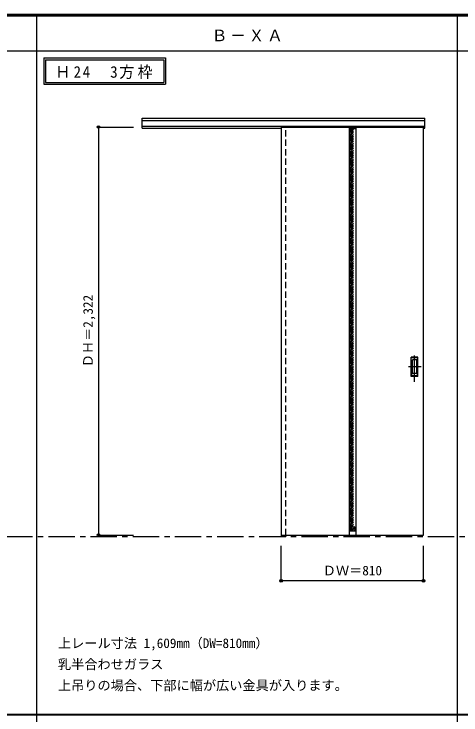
# Model space of a CAD drawing. Units: millimetres, scale not verified. Extents: x -6000 to 5700, y -4307 to 4260.
# Drawn here: x -3046 to -502, y 186 to 4175 of the extents above; entities that cross this region are included whole.
import ezdxf
from ezdxf.enums import TextEntityAlignment as Align

# ---------------------------------------------------------------- set-up
doc = ezdxf.new("R2010")
doc.units = ezdxf.units.MM
doc.header["$LTSCALE"] = 30
doc.header["$PDMODE"] = 32
doc.header["$PDSIZE"] = 15
doc.linetypes.add('CHAIN1', pattern=[8, 5, -1, 1, -1])
doc.linetypes.add('DASHED1', pattern=[1.8, 1.2, -0.6])
for name, color, linetype in [('0-0_補助線', 7, 'CHAIN1'), ('0-2_扉', 3, 'Continuous'), ('0-3_仕上げ', 7, 'Continuous'), ('0-4_枠', 3, 'Continuous'), ('0-6_引手', 7, 'Continuous'), ('0-A_文字', 7, 'Continuous'), ('0-B_寸法', 7, 'Continuous'), ('0-C_ハッチ', 4, 'DASHED1'), ('F-1_枠', 6, 'Continuous')]:
    doc.layers.add(name, color=color, linetype=linetype)
doc.styles.add('ＭＳ ゴシック', font='')
doc.styles.get('ＭＳ ゴシック').set_extended_font_data('MS Gothic')

msp = doc.modelspace()

# ---------------------------------------------------------------- linework, layer by layer
at = {"layer": '0-0_補助線'}
msp.add_line((-5490, 1201), (1678, 1201), dxfattribs=at)
at = {"layer": '0-2_扉', "color": 4, "linetype": 'DASHED1'}
msp.add_line((-1525, 3532), (-1525, 3528), dxfattribs=at)
at = {"layer": '0-2_扉'}
msp.add_line((-1525, 3532), (-715, 3532), dxfattribs=at)
msp.add_lwpolyline([(-1525, 3532), (-1525, 1210), (-715, 1210), (-715, 3532)], dxfattribs=at)
at = {"layer": '0-3_仕上げ', "color": 3}
for p, q in [((-1139, 3532), (-1139, 1210)), ((-1101, 3532), (-1101, 1210))]:
    msp.add_line(p, q, dxfattribs=at)
at = {"layer": '0-3_仕上げ'}
for p, q in [((-1139, 3524), (-1101, 3524)), ((-1139, 1234), (-1101, 1234))]:
    msp.add_line(p, q, dxfattribs=at)
at = {"layer": '0-4_枠'}
for p, q in [((-2316, 3582), (-707, 3582)), ((-2316, 3525), (-2316, 3582)), ((-2316, 3569), (-707, 3569)), ((-2316, 3537), (-707, 3537)), ((-2316, 3525), (-1525, 3525)), ((-1526, 3537), (-1526, 1201)), ((-1498, 3532), (-1498, 3537)), ((-1526, 1201), (-1498, 1201)), ((-1498, 1210), (-1498, 1201))]:
    msp.add_line(p, q, dxfattribs=at)
at = {"layer": '0-4_枠', "color": 4, "linetype": 'DASHED1'}
msp.add_line((-1498, 1210), (-1498, 3532), dxfattribs=at)
at = {"layer": '0-4_枠'}
msp.add_lwpolyline([(-715, 3525), (-707, 3525), (-707, 3582)], dxfattribs=at)
at = {"layer": '0-6_引手', "linetype": 'CHAIN1'}
for p, q in [((-766, 2082.27), (-766, 2253.12)), ((-727.93, 2167.5), (-800.44, 2167.5))]:
    msp.add_line(p, q, dxfattribs=at)
at = {"layer": '0-6_引手'}
for p, q in [((-747, 2222.5), (-785, 2222.5)), ((-785, 2112.5), (-785, 2222.5)), ((-753.5, 2206.5), (-778.5, 2206.5)), ((-778.5, 2128.5), (-778.5, 2206.5)), ((-753.5, 2128.5), (-753.5, 2206.5)), ((-747, 2112.5), (-747, 2222.5)), ((-753.5, 2128.5), (-778.5, 2128.5)), ((-747, 2112.5), (-785, 2112.5))]:
    msp.add_line(p, q, dxfattribs=at)
at = {"layer": '0-6_引手', "linetype": 'DASHED1'}
for p, q in [((-782, 2116.5), (-782, 2218.5)), ((-750, 2116.5), (-782, 2116.5))]:
    msp.add_line(p, q, dxfattribs=at)
msp.add_lwpolyline([(-750, 2116.5), (-750, 2218.5), (-782, 2218.5)], dxfattribs=at)
at = {"layer": '0-A_文字'}
for p, q in [((-2876, 3925), (-2876, 3775)), ((-2866, 3915), (-2193.38, 3915)), ((-2866, 3915), (-2866, 3785)), ((-2193.38, 3915), (-2193.38, 3785)), ((-2876, 3775), (-2183.38, 3775)), ((-2866, 3785), (-2193.38, 3785))]:
    msp.add_line(p, q, dxfattribs=at)
msp.add_lwpolyline([(-2876, 3925), (-2183.38, 3925), (-2183.38, 3775)], dxfattribs=at)
at = {"layer": '0-B_寸法', "color": 4}
for p, q in [((-2566, 3532), (-2366, 3532)), ((-1525, 949), (-1525, 1149)), ((-715, 949), (-715, 1149)), ((-715, 949), (-1525, 949))]:
    msp.add_line(p, q, dxfattribs=at)
msp.add_lwpolyline([(-2566, 3532), (-2566, 1210), (-2366, 1210)], dxfattribs=at)
at = {"layer": '0-B_寸法'}
for p in [(-2566, 3532), (-2566, 1210), (-1525, 949), (-715, 949)]:
    msp.add_point(p, dxfattribs=at)
at = {"layer": '0-C_ハッチ'}
for p, q in [((-1139, 3514.3), (-1129.3, 3524)), ((-1139, 3494.5), (-1109.5, 3524)), ((-1139, 3504.4), (-1119.4, 3524)), ((-1139, 3484.6), (-1101, 3522.6)), ((-1139, 3474.7), (-1101, 3512.7)), ((-1139, 3464.8), (-1101, 3502.8)), ((-1139, 3454.9), (-1101, 3492.9)), ((-1139, 3445), (-1101, 3483)), ((-1139, 3435.1), (-1101, 3473.1)), ((-1139, 3425.2), (-1101, 3463.2)), ((-1139, 3415.3), (-1101, 3453.3)), ((-1139, 3405.41), (-1101, 3443.41)), ((-1139, 3395.51), (-1101, 3433.51)), ((-1139, 3385.61), (-1101, 3423.61)), ((-1139, 3375.71), (-1101, 3413.71)), ((-1139, 3365.81), (-1101, 3403.81)), ((-1139, 3355.91), (-1101, 3393.91)), ((-1139, 3346.01), (-1101, 3384.01)), ((-1139, 3336.11), (-1101, 3374.11)), ((-1139, 3326.21), (-1101, 3364.21)), ((-1139, 3316.31), (-1101, 3354.31)), ((-1139, 3306.41), (-1101, 3344.41)), ((-1139, 3296.51), (-1101, 3334.51)), ((-1139, 3286.61), (-1101, 3324.61)), ((-1139, 3276.71), (-1101, 3314.71)), ((-1139, 3266.81), (-1101, 3304.81)), ((-1139, 3256.91), (-1101, 3294.91)), ((-1139, 3247.01), (-1101, 3285.01)), ((-1139, 3237.11), (-1101, 3275.11)), ((-1139, 3227.21), (-1101, 3265.21)), ((-1139, 3217.31), (-1101, 3255.31)), ((-1139, 3207.42), (-1101, 3245.42)), ((-1139, 3197.52), (-1101, 3235.52)), ((-1139, 3187.62), (-1101, 3225.62)), ((-1139, 3177.72), (-1101, 3215.72)), ((-1139, 3167.82), (-1101, 3205.82)), ((-1139, 3157.92), (-1101, 3195.92)), ((-1139, 3148.02), (-1101, 3186.02)), ((-1139, 3138.12), (-1101, 3176.12)), ((-1139, 3128.22), (-1101, 3166.22)), ((-1139, 3118.32), (-1101, 3156.32)), ((-1139, 3108.42), (-1101, 3146.42)), ((-1139, 3098.52), (-1101, 3136.52)), ((-1139, 3088.62), (-1101, 3126.62)), ((-1139, 3078.72), (-1101, 3116.72)), ((-1139, 3068.82), (-1101, 3106.82)), ((-1139, 3058.92), (-1101, 3096.92)), ((-1139, 3049.02), (-1101, 3087.02)), ((-1139, 3039.12), (-1101, 3077.12)), ((-1139, 3029.22), (-1101, 3067.22)), ((-1139, 3019.32), (-1101, 3057.32)), ((-1139, 3009.43), (-1101, 3047.43)), ((-1139, 2999.53), (-1101, 3037.53)), ((-1139, 2989.63), (-1101, 3027.63)), ((-1139, 2979.73), (-1101, 3017.73)), ((-1139, 2969.83), (-1101, 3007.83)), ((-1139, 2959.93), (-1101, 2997.93)), ((-1139, 2950.03), (-1101, 2988.03)), ((-1139, 2940.13), (-1101, 2978.13)), ((-1139, 2930.23), (-1101, 2968.23)), ((-1139, 2920.33), (-1101, 2958.33)), ((-1139, 2910.43), (-1101, 2948.43)), ((-1139, 2900.53), (-1101, 2938.53)), ((-1139, 2890.63), (-1101, 2928.63)), ((-1139, 2880.73), (-1101, 2918.73)), ((-1139, 2870.83), (-1101, 2908.83)), ((-1139, 2860.93), (-1101, 2898.93)), ((-1139, 2851.03), (-1101, 2889.03)), ((-1139, 2841.13), (-1101, 2879.13)), ((-1139, 2831.23), (-1101, 2869.23)), ((-1139, 2821.33), (-1101, 2859.33)), ((-1139, 2811.44), (-1101, 2849.44)), ((-1139, 2801.54), (-1101, 2839.54)), ((-1139, 2791.64), (-1101, 2829.64)), ((-1139, 2781.74), (-1101, 2819.74)), ((-1139, 2771.84), (-1101, 2809.84)), ((-1139, 2761.94), (-1101, 2799.94)), ((-1139, 2752.04), (-1101, 2790.04)), ((-1139, 2742.14), (-1101, 2780.14)), ((-1139, 2732.24), (-1101, 2770.24)), ((-1139, 2722.34), (-1101, 2760.34)), ((-1139, 2712.44), (-1101, 2750.44)), ((-1139, 2702.54), (-1101, 2740.54)), ((-1139, 2692.64), (-1101, 2730.64)), ((-1139, 2682.74), (-1101, 2720.74)), ((-1139, 2672.84), (-1101, 2710.84)), ((-1139, 2662.94), (-1101, 2700.94)), ((-1139, 2653.04), (-1101, 2691.04)), ((-1139, 2643.14), (-1101, 2681.14)), ((-1139, 2633.24), (-1101, 2671.24)), ((-1139, 2623.34), (-1101, 2661.34)), ((-1139, 2613.45), (-1101, 2651.45)), ((-1139, 2603.55), (-1101, 2641.55)), ((-1139, 2593.65), (-1101, 2631.65)), ((-1139, 2583.75), (-1101, 2621.75)), ((-1139, 2573.85), (-1101, 2611.85)), ((-1139, 2563.95), (-1101, 2601.95)), ((-1139, 2554.05), (-1101, 2592.05)), ((-1139, 2544.15), (-1101, 2582.15)), ((-1139, 2534.25), (-1101, 2572.25)), ((-1139, 2524.35), (-1101, 2562.35)), ((-1139, 2514.45), (-1101, 2552.45)), ((-1139, 2504.55), (-1101, 2542.55)), ((-1139, 2494.65), (-1101, 2532.65)), ((-1139, 2484.75), (-1101, 2522.75)), ((-1139, 2474.85), (-1101, 2512.85)), ((-1139, 2464.95), (-1101, 2502.95)), ((-1139, 2455.05), (-1101, 2493.05)), ((-1139, 2445.15), (-1101, 2483.15)), ((-1139, 2435.25), (-1101, 2473.25)), ((-1139, 2425.36), (-1101, 2463.36)), ((-1139, 2415.46), (-1101, 2453.46)), ((-1139, 2405.56), (-1101, 2443.56)), ((-1139, 2395.66), (-1101, 2433.66)), ((-1139, 2385.76), (-1101, 2423.76)), ((-1139, 2375.86), (-1101, 2413.86)), ((-1139, 2365.96), (-1101, 2403.96)), ((-1139, 2356.06), (-1101, 2394.06)), ((-1139, 2346.16), (-1101, 2384.16)), ((-1139, 2336.26), (-1101, 2374.26)), ((-1139, 2326.36), (-1101, 2364.36)), ((-1139, 2316.46), (-1101, 2354.46)), ((-1139, 2306.56), (-1101, 2344.56)), ((-1139, 2296.66), (-1101, 2334.66)), ((-1139, 2286.76), (-1101, 2324.76)), ((-1139, 2276.86), (-1101, 2314.86)), ((-1139, 2266.96), (-1101, 2304.96)), ((-1139, 2257.06), (-1101, 2295.06)), ((-1139, 2247.16), (-1101, 2285.16)), ((-1139, 2237.26), (-1101, 2275.26)), ((-1139, 2227.37), (-1101, 2265.37)), ((-1139, 2217.47), (-1101, 2255.47)), ((-1139, 2207.57), (-1101, 2245.57)), ((-1139, 2197.67), (-1101, 2235.67)), ((-1139, 2187.77), (-1101, 2225.77)), ((-1139, 2177.87), (-1101, 2215.87)), ((-1139, 2167.97), (-1101, 2205.97)), ((-1139, 2158.07), (-1101, 2196.07)), ((-1139, 2148.17), (-1101, 2186.17)), ((-1139, 2138.27), (-1101, 2176.27)), ((-1139, 2128.37), (-1101, 2166.37)), ((-1139, 2118.47), (-1101, 2156.47)), ((-1139, 2108.57), (-1101, 2146.57)), ((-1139, 2098.67), (-1101, 2136.67)), ((-1139, 2088.77), (-1101, 2126.77)), ((-1139, 2078.87), (-1101, 2116.87)), ((-1139, 2068.97), (-1101, 2106.97)), ((-1139, 2059.07), (-1101, 2097.07)), ((-1139, 2049.17), (-1101, 2087.17)), ((-1139, 2039.27), (-1101, 2077.27)), ((-1139, 2029.38), (-1101, 2067.38)), ((-1139, 2019.48), (-1101, 2057.48)), ((-1139, 2009.58), (-1101, 2047.58)), ((-1139, 1999.68), (-1101, 2037.68)), ((-1139, 1989.78), (-1101, 2027.78)), ((-1139, 1979.88), (-1101, 2017.88)), ((-1139, 1969.98), (-1101, 2007.98)), ((-1139, 1960.08), (-1101, 1998.08)), ((-1139, 1950.18), (-1101, 1988.18)), ((-1139, 1940.28), (-1101, 1978.28)), ((-1139, 1930.38), (-1101, 1968.38)), ((-1139, 1920.48), (-1101, 1958.48)), ((-1139, 1910.58), (-1101, 1948.58)), ((-1139, 1900.68), (-1101, 1938.68)), ((-1139, 1890.78), (-1101, 1928.78)), ((-1139, 1880.88), (-1101, 1918.88)), ((-1139, 1870.98), (-1101, 1908.98)), ((-1139, 1861.08), (-1101, 1899.08)), ((-1139, 1851.18), (-1101, 1889.18)), ((-1139, 1841.28), (-1101, 1879.28)), ((-1139, 1831.39), (-1101, 1869.39)), ((-1139, 1821.49), (-1101, 1859.49)), ((-1139, 1811.59), (-1101, 1849.59)), ((-1139, 1801.69), (-1101, 1839.69)), ((-1139, 1791.79), (-1101, 1829.79)), ((-1139, 1781.89), (-1101, 1819.89)), ((-1139, 1771.99), (-1101, 1809.99)), ((-1139, 1762.09), (-1101, 1800.09)), ((-1139, 1752.19), (-1101, 1790.19)), ((-1139, 1742.29), (-1101, 1780.29)), ((-1139, 1732.39), (-1101, 1770.39)), ((-1139, 1722.49), (-1101, 1760.49)), ((-1139, 1712.59), (-1101, 1750.59)), ((-1139, 1702.69), (-1101, 1740.69)), ((-1139, 1692.79), (-1101, 1730.79)), ((-1139, 1682.89), (-1101, 1720.89)), ((-1139, 1672.99), (-1101, 1710.99)), ((-1139, 1663.09), (-1101, 1701.09)), ((-1139, 1653.19), (-1101, 1691.19)), ((-1139, 1643.29), (-1101, 1681.29)), ((-1139, 1633.4), (-1101, 1671.4)), ((-1139, 1623.5), (-1101, 1661.5)), ((-1139, 1613.6), (-1101, 1651.6)), ((-1139, 1603.7), (-1101, 1641.7)), ((-1139, 1593.8), (-1101, 1631.8)), ((-1139, 1583.9), (-1101, 1621.9)), ((-1139, 1574), (-1101, 1612)), ((-1139, 1564.1), (-1101, 1602.1)), ((-1139, 1554.2), (-1101, 1592.2)), ((-1139, 1544.3), (-1101, 1582.3)), ((-1139, 1534.4), (-1101, 1572.4)), ((-1139, 1524.5), (-1101, 1562.5)), ((-1139, 1514.6), (-1101, 1552.6)), ((-1139, 1504.7), (-1101, 1542.7)), ((-1139, 1494.8), (-1101, 1532.8)), ((-1139, 1484.9), (-1101, 1522.9)), ((-1139, 1475), (-1101, 1513)), ((-1139, 1465.1), (-1101, 1503.1)), ((-1139, 1455.2), (-1101, 1493.2)), ((-1139, 1445.31), (-1101, 1483.31)), ((-1139, 1435.41), (-1101, 1473.41)), ((-1139, 1425.51), (-1101, 1463.51)), ((-1139, 1415.61), (-1101, 1453.61)), ((-1139, 1405.71), (-1101, 1443.71)), ((-1139, 1395.81), (-1101, 1433.81)), ((-1139, 1385.91), (-1101, 1423.91)), ((-1139, 1376.01), (-1101, 1414.01)), ((-1139, 1366.11), (-1101, 1404.11)), ((-1139, 1356.21), (-1101, 1394.21)), ((-1139, 1346.31), (-1101, 1384.31)), ((-1139, 1336.41), (-1101, 1374.41)), ((-1139, 1326.51), (-1101, 1364.51)), ((-1139, 1316.61), (-1101, 1354.61)), ((-1139, 1306.71), (-1101, 1344.71)), ((-1139, 1296.81), (-1101, 1334.81)), ((-1139, 1286.91), (-1101, 1324.91)), ((-1139, 1277.01), (-1101, 1315.01)), ((-1139, 1267.11), (-1101, 1305.11)), ((-1139, 1257.21), (-1101, 1295.21)), ((-1139, 1247.32), (-1101, 1285.32)), ((-1139, 1237.42), (-1101, 1275.42)), ((-1132.52, 1234), (-1101, 1265.52)), ((-1122.62, 1234), (-1101, 1255.62)), ((-1112.72, 1234), (-1101, 1245.72)), ((-1102.82, 1234), (-1101, 1235.82))]:
    msp.add_line(p, q, dxfattribs=at)
at = {"layer": 'F-1_枠'}
for p, q in [((-6000, 4175), (5700, 4175)), ((-6000, 4170), (5700, 4170)), ((-6000, 4165), (5700, 4165)), ((-2916, -3790), (-2916, 4175)), ((-522, -3790), (-522, 4175)), ((-6000, 3965), (5700, 3965)), ((-6000, 190.5), (5700, 190.5)), ((-6000, 187.5), (5700, 187.5))]:
    msp.add_line(p, q, dxfattribs=at)

# ---------------------------------------------------------------- texts
at = {"layer": '0-A_文字', "style": 'ＭＳ ゴシック'}
for s, p in [('上レール寸法 1,609mm（DW=810mm）', (-2796, 550.5)), ('乳半合わせガラス', (-2796, 430.5)), ('上吊りの場合、下部に幅が広い金具が入ります。', (-2796, 310.5))]:
    msp.add_text(s, height=54.99, dxfattribs=at).set_placement(p, align=Align.BOTTOM_LEFT)
at = {"layer": '0-A_文字', "char_height": 65.98, "attachment_point": 7, "style": 'ＭＳ ゴシック'}
for s, insert in [('\\T1.17;Ｂ－ＸＡ', (-1921.5, 4020)), ('\\T1.22;\\W0.95;Ｈ24\u30003方枠', (-2811.34, 3805))]:
    msp.add_mtext(s, dxfattribs=dict(at, insert=insert))
at = {"layer": '0-B_寸法', "style": 'ＭＳ ゴシック'}
msp.add_text('ＤＨ＝2,322', height=54.99, rotation=90, dxfattribs=at).set_placement((-2581, 2164.75), align=Align.BOTTOM_LEFT)
msp.add_text('ＤＷ＝810', height=54.99, dxfattribs=at).set_placement((-1288.75, 964), align=Align.BOTTOM_LEFT)

doc.saveas('drawing.dxf')
